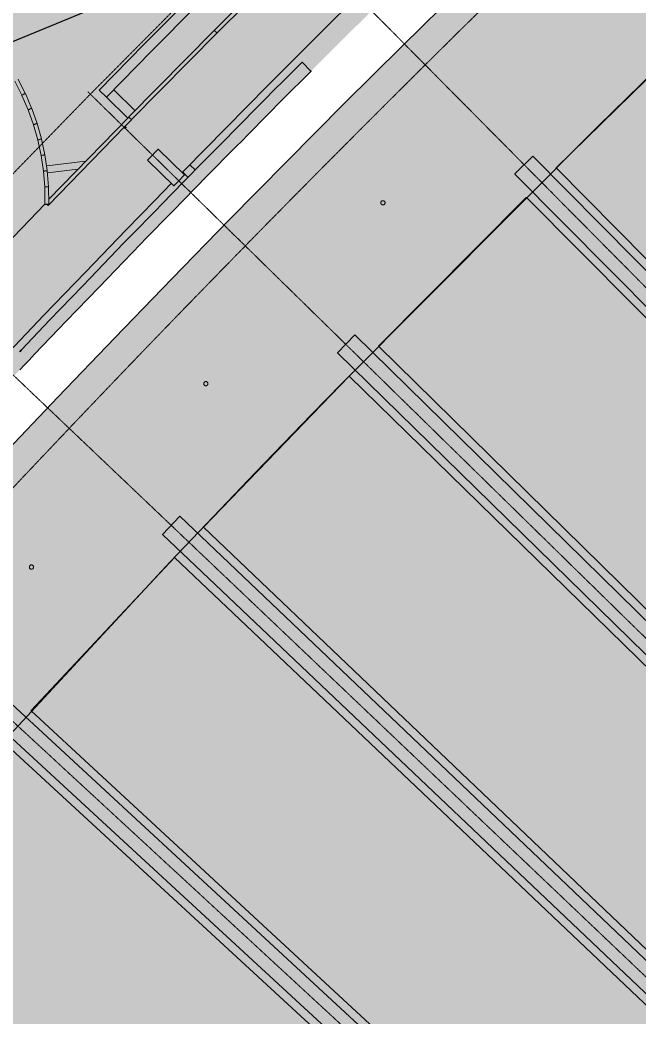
# Model space of a CAD drawing. Header units: millimetres. Extents: x -31757 to 121236, y -27283 to 59400.
# Drawn here: x 53707 to 61016, y 37704 to 49475 of the extents above; entities that cross this region are included whole.
import ezdxf

# ---------------------------------------------------------------- set-up
doc = ezdxf.new("R2010")
doc.units = ezdxf.units.MM
doc.linetypes.add('DASHDOT', pattern=[3.556, 2.54, -0.508, 0, -0.508])
doc.linetypes.add('PHANTOM', pattern=[6.35, 3.175, -0.635, 0.635, -0.635, 0.635, -0.635])
for name, color, linetype, lineweight in [('01_切断（構造・壁）', 7, 'Continuous', 35), ('02_切断（家具）', 8, 'Continuous', 18), ('06_部屋の色', 8, 'Continuous', 0), ('10_見えがかり', 7, 'Continuous', 13), ('11_見えがかり（家具）', 8, 'Continuous', 9), ('20_上部（屋根の外形・梁）', 8, 'PHANTOM', 9), ('40_通り芯', 1, 'DASHDOT', 9)]:
    doc.layers.add(name, color=color, linetype=linetype, lineweight=lineweight)

msp = doc.modelspace()

# ---------------------------------------------------------------- hatches: boundary and pattern name
at = {"layer": '01_切断（構造・壁）'}
for points in [[(53472, 45318), (53472, 45318), (53472, 45318), (53527, 45375), (53528, 45376), (53528, 45376), (53528, 45376), (53538, 45387), (53538, 45387), (53538, 45387), (53704, 45559), (53704, 45559), (53720, 45577), (53991, 45863), (54054, 45929), (54444, 46332), (54535, 46425), (54931, 46838), (55023, 46934), (55311, 47226), (55378, 47295), (55642, 47567), (55642, 47567), (55666, 47592), (55668, 47594), (55668, 47594), (55703, 47630), (55739, 47667), (55776, 47704), (55776, 47704), (55776, 47704), (56169, 48100), (56169, 48100), (56202, 48134), (56601, 48539), (56709, 48649), (56822, 48761), (57037, 48975), (57137, 48874), (57143, 48869), (57134, 48860), (56815, 48543), (56417, 48138), (56309, 48028), (56276, 47995), (56276, 47995), (55883, 47599), (55883, 47599), (55811, 47526), (55775, 47489), (55775, 47489), (55511, 47217), (55511, 47217), (55485, 47190), (55198, 46897), (55131, 46829), (54735, 46417), (54643, 46321), (54253, 45919), (54162, 45825), (53880, 45528), (53815, 45458), (53801, 45444), (53801, 45444), (53785, 45427), (53785, 45427), (53785, 45427), (53762, 45403), (53762, 45403), (53706, 45345), (53706, 45345), (53498, 45128), (53395, 45226), (53389, 45231)], [(55213, 47821), (55230, 47837), (55339, 47949), (55649, 47646), (55573, 47569), (55523, 47518)]]:
    msp.add_hatch(color=7, dxfattribs=at).paths.add_polyline_path(points)
at = {"layer": '02_切断（家具）'}
msp.add_hatch(color=8, dxfattribs=at).paths.add_polyline_path([(54958, 48200), (54958, 48199), (54957, 48199), (54957, 48198), (54957, 48198), (54956, 48197), (54956, 48197), (54955, 48196), (54955, 48196), (54954, 48196), (54953, 48196), (54952, 48195), (54952, 48195), (54951, 48195), (54951, 48195), (54950, 48195), (54949, 48195), (54948, 48195), (54948, 48195), (54947, 48195), (54947, 48195), (54946, 48196), (54946, 48196), (54945, 48196), (54944, 48196), (54944, 48197), (54943, 48197), (54943, 48198), (54943, 48198), (54942, 48199), (54942, 48199), (54941, 48200), (54941, 48200), (54941, 48201), (54940, 48201), (54940, 48202), (54940, 48202), (54940, 48203), (54940, 48204), (54940, 48205), (54940, 48205), (54940, 48206), (54940, 48207), (54940, 48207), (54940, 48208), (54940, 48209), (54941, 48209), (54941, 48210), (54941, 48210), (54942, 48211), (54942, 48211), (54942, 48212), (54943, 48212), (54943, 48213), (54944, 48213), (54944, 48213), (54945, 48214), (54946, 48214), (54946, 48214), (54947, 48214), (54947, 48215), (54948, 48215), (54949, 48215), (54950, 48215), (54950, 48215), (54951, 48215), (54951, 48215), (54952, 48215), (54953, 48214), (54953, 48214), (54954, 48214), (54955, 48214), (54955, 48213), (54956, 48213), (54956, 48213), (54957, 48212), (54957, 48212), (54957, 48211), (54958, 48211), (54958, 48210), (54958, 48210), (54959, 48209), (54959, 48209), (54959, 48208), (54959, 48207), (54960, 48206), (54960, 48206), (54960, 48205), (54960, 48205), (54960, 48204), (54960, 48203), (54959, 48202), (54959, 48202), (54959, 48201), (54959, 48201), (54958, 48200)])
at = {"layer": '06_部屋の色', "true_color": 0xf6e3a4}
h = msp.add_hatch(color=8, dxfattribs=at)
h.paths.add_polyline_path([(37122, 42081), (37461, 42485), (37800, 42888), (36072, 44349), (39235, 48988), (39431, 49277), (39323, 49374), (39317, 49379), (39497, 49643), (39611, 49541), (39796, 49811), (39687, 49908), (39681, 49914), (39862, 50178), (39976, 50075), (40010, 50125), (40041, 50171), (41256, 51954), (41149, 52052), (41143, 52058), (41324, 52323), (41429, 52225), (41436, 52219), (41622, 52490), (41515, 52589), (41509, 52595), (41690, 52860), (41802, 52756), (41822, 52784), (42461, 53722), (42490, 53764), (42586, 53896), (42600, 53915), (42604, 53920), (42709, 54046), (42719, 54058), (42788, 54137), (42790, 54139), (42852, 54249), (42854, 54252), (42854, 54252), (42856, 54255), (43006, 54495), (43009, 54498), (43180, 54719), (43182, 54722), (43373, 54925), (43377, 54928), (43586, 55112), (43590, 55115), (43816, 55278), (43818, 55279), (44025, 55400), (44061, 55421), (44278, 55521), (44318, 55540), (44544, 55619), (44585, 55633), (44818, 55690), (44860, 55700), (45097, 55735), (45140, 55741), (45141, 55741), (45145, 55741), (45427, 55755), (45483, 55755), (47818, 55755), (47818, 55903), (47818, 55907), (51414, 55906), (51414, 55760), (51414, 55754), (51454, 55754), (51466, 55754), (54574, 55754), (54614, 55754), (54615, 55754), (54622, 55754), (54623, 55753), (54625, 55753), (54626, 55753), (54921, 55738), (54925, 55738), (55214, 55694), (55218, 55693), (55501, 55620), (55505, 55619), (55779, 55518), (55782, 55516), (56045, 55389), (56049, 55387), (56297, 55233), (56300, 55231), (56532, 55053), (56533, 55052), (56745, 54854), (56751, 54848), (56772, 54826), (56777, 54821), (56821, 54775), (56992, 54598), (59428, 52068), (59747, 51737), (59781, 51701), (59794, 51688), (59792, 51686), (59686, 51582), (59788, 51476), (59791, 51473), (59705, 51389), (59196, 50899), (59144, 50848), (59044, 50950), (59038, 50957), (59034, 50953), (59034, 50953), (59033, 50952), (59030, 50949), (58743, 50667), (58402, 50335), (58400, 50333), (58394, 50327), (57903, 49840), (57893, 49829), (57459, 49402), (57564, 49297), (57567, 49294), (57503, 49231), (57154, 48880), (56803, 48531), (56319, 48038), (56154, 47872), (56046, 47978), (55702, 47632), (55696, 47625), (55514, 47438), (55619, 47335), (55623, 47332), (55471, 47175), (55131, 46829), (54643, 46321), (54162, 45825), (53815, 45458), (53743, 45383), (53638, 45483), (53633, 45488), (53421, 45268), (53528, 45166), (53531, 45163), (53479, 45109), (52997, 44595), (52522, 44093), (52296, 43849), (52190, 43948), (52185, 43952), (52072, 43830), (52068, 43826), (51743, 43480), (51738, 43475), (51736, 43472), (51731, 43467), (51730, 43466), (51273, 42967), (51269, 42963), (50788, 42443), (50778, 42432), (50471, 42092), (50464, 42085), (50123, 41712), (49662, 41198), (49653, 41188), (49653, 41188), (49652, 41187), (49194, 40681), (49189, 40674), (48872, 40316), (48867, 40311), (48535, 39939), (48530, 39933), (48073, 39411), (48066, 39403), (47609, 38885), (47437, 38687), (47550, 38589), (47552, 38587), (47406, 38418), (47074, 38038), (46616, 37502), (46165, 36979), (45852, 36609), (45591, 36302), (44601, 37139), (44292, 37400), (44790, 37987), (45303, 38587), (45805, 39171), (46310, 39752), (43445, 42248), (42931, 41656), (42419, 41062), (41910, 40467), (41390, 39854), (41350, 39806), (43641, 37870), (43190, 37334), (42701, 36749), (42376, 36358), (41893, 35774), (41891, 35772), (41888, 35772), (35948, 40658), (35946, 40662), (35947, 40665), (36615, 41474)])
h.paths.add_polyline_path([(52362, 48400), (52291, 48478), (52216, 48550), (52136, 48618), (52052, 48681), (51964, 48738), (51873, 48788), (51778, 48833), (51681, 48872), (51581, 48904), (51480, 48930), (51377, 48948), (51273, 48961), (51168, 48966), (51064, 48964), (50959, 48956), (50856, 48941), (50753, 48919), (50653, 48890), (50554, 48855), (50458, 48813), (50365, 48765), (50275, 48712), (50189, 48652), (50107, 48587), (50029, 48517), (49956, 48442), (49888, 48362), (49826, 48278), (49769, 48190), (49718, 48099), (49673, 48004), (49635, 47907), (49602, 47807), (49577, 47706), (49558, 47603), (49546, 47499), (49541, 47394), (49542, 47289), (49551, 47185), (49566, 47081), (49588, 46979), (49617, 46878), (49652, 46780), (49693, 46684), (49741, 46590), (49795, 46500), (49854, 46414), (49919, 46332), (49989, 46255), (50065, 46182), (50144, 46114), (50228, 46051), (50316, 45995), (50408, 45944), (50502, 45899), (50600, 45860), (50699, 45828), (50801, 45802), (50904, 45784), (51008, 45772), (51113, 45766), (51217, 45768), (51322, 45776), (51425, 45792), (51527, 45814), (51628, 45842), (51727, 45877), (51823, 45919), (51916, 45967), (52006, 46020), (52092, 46080), (52174, 46145), (52252, 46215), (52325, 46290), (52393, 46370), (52455, 46454), (52512, 46542), (52563, 46633), (52608, 46728), (52646, 46825), (52678, 46925), (52704, 47027), (52723, 47130), (52735, 47234), (52740, 47338), (52739, 47443), (52730, 47547), (52715, 47651), (52693, 47753), (52664, 47854), (52629, 47952), (52588, 48049), (52540, 48142), (52486, 48232), (52427, 48318)], flags=0)
at = {"layer": '10_見えがかり'}
for points in [[(40066, 29151), (40066, 29151), (40327, 28949), (40329, 28948), (40330, 28947), (40332, 28946), (40334, 28946), (40336, 28945), (40338, 28945), (40340, 28945), (40342, 28945), (40344, 28945), (40346, 28946), (40347, 28947), (40349, 28948), (40351, 28949), (40352, 28950), (40354, 28951), (40355, 28953), (40883, 29633), (41480, 30395), (42081, 31154), (42685, 31911), (43293, 32664), (43904, 33415), (44519, 34163), (45137, 34908), (45759, 35650), (46384, 36389), (47013, 37125), (47646, 37858), (48281, 38588), (48921, 39316), (49563, 40040), (50209, 40761), (50859, 41479), (51511, 42194), (52168, 42906), (52827, 43614), (53490, 44320), (54156, 45023), (54826, 45722), (55498, 46418), (56174, 47111), (56854, 47801), (57536, 48488), (58222, 49171), (58911, 49851), (59603, 50528), (60299, 51202), (60375, 51275), (60376, 51276), (60377, 51278), (60378, 51279), (60379, 51281), (60380, 51283), (60381, 51285), (60381, 51287), (60381, 51289), (60381, 51291), (60381, 51293), (60380, 51295), (60380, 51297), (60379, 51298), (60378, 51300), (60377, 51302), (60375, 51303), (60147, 51541), (60146, 51541), (60147, 51541), (60833, 52200), (61524, 52855), (62217, 53507), (62913, 54156), (63612, 54802), (64314, 55445), (65019, 56084), (65020, 56084), (65020, 56084), (65254, 55824), (66795, 54117), (66795, 54117), (75538, 44429), (75538, 44429), (75538, 44428), (75105, 44024), (75105, 44024), (73057, 42143), (73057, 42142), (71041, 40229), (71040, 40228), (69052, 38285), (69052, 38285), (67092, 36313), (67092, 36313), (65161, 34313), (65161, 34312), (63260, 32284), (63260, 32284), (61388, 30228), (61388, 30228), (59547, 28144), (59547, 28144), (57737, 26034), (57737, 26034), (55957, 23898), (55957, 23898), (54209, 21736), (54209, 21735), (52493, 19548), (52493, 19548), (50809, 17336), (50809, 17335), (49158, 15099), (49158, 15099), (47539, 12838), (47539, 12838), (45954, 10554), (45954, 10554), (44402, 8247), (44402, 8246), (42885, 5917), (42885, 5917), (41401, 3566), (41401, 3565), (40434, 2048), (40433, 2047), (40433, 2048), (34030, 4749), (34030, 4749), (26700, 7844), (26699, 7844), (26031, 8157), (26030, 8157), (26026, 8159), (26026, 8160), (26026, 8160), (26672, 9168), (26673, 9169), (28072, 11401), (28073, 11403), (28074, 11405), (28074, 11407), (28075, 11409), (28075, 11411), (28075, 11413), (28075, 11415), (28075, 11417), (28074, 11418), (28073, 11420), (28072, 11422), (28071, 11424), (28070, 11425), (28069, 11427), (28067, 11428), (28066, 11429), (27873, 11548), (27872, 11549), (27872, 11549), (28386, 12376), (28904, 13200), (29426, 14022), (29952, 14842), (30481, 15659), (31015, 16474), (31552, 17286), (32093, 18095), (32638, 18902), (33187, 19707), (33740, 20509), (34296, 21308), (34856, 22104), (35420, 22898), (35988, 23689), (36559, 24478), (37134, 25264), (37713, 26047), (38296, 26827), (38882, 27604), (39472, 28379), (40065, 29151)], [(42366, 53852), (42480, 54008), (42604, 54157), (42665, 54227), (42723, 54330), (42882, 54582), (43064, 54818), (43268, 55035), (43491, 55231), (43733, 55406), (43990, 55556), (44261, 55681), (44542, 55779), (44831, 55850), (45113, 55891), (45126, 55893), (45424, 55907), (47816, 55907), (52851, 55906), (53008, 55906), (53241, 55906), (54358, 55906), (54625, 55906), (54627, 55905), (55041, 55905), (55251, 55873), (55555, 55795), (55851, 55687), (56133, 55549), (56401, 55384), (56651, 55193), (56880, 54978), (60016, 51721), (59994, 51700), (60382, 51297), (60274, 51192), (59901, 51580), (59829, 51510), (59705, 51389), (59196, 50899), (58999, 50706), (58850, 50558), (58501, 50219), (58000, 49721), (57503, 49231), (57154, 48880), (57143, 48869), (56815, 48543), (56309, 48028), (56153, 47870), (55811, 47526), (55485, 47190), (55131, 46829), (54643, 46321), (54162, 45825), (53815, 45458), (53606, 45241), (53533, 45164), (53479, 45109), (52997, 44595), (52522, 44093), (52294, 43847), (52179, 43722), (51847, 43369), (51381, 42860), (50890, 42330), (50577, 41983), (50235, 41610), (49818, 41144), (49765, 41085), (49302, 40573), (48967, 40194), (48644, 39833), (48180, 39303), (47723, 38785), (47553, 38588), (47393, 38403), (47074, 38038), (46616, 37502), (46165, 36979), (45839, 36593), (45535, 36238), (45072, 35683), (44616, 35142), (44319, 34781), (43995, 34393), (43550, 33847), (43111, 33314), (42801, 32928), (42488, 32544), (42054, 31998), (41611, 31448), (41311, 31065), (41008, 30685), (40574, 30127), (40138, 29571), (39909, 29272), (39892, 29286), (39873, 29261), (32762, 34756), (32609, 34883), (32464, 35020), (32328, 35165), (32203, 35320), (32087, 35482), (31983, 35652), (31890, 35828), (31809, 36010), (31740, 36196), (31683, 36387), (31639, 36581), (31608, 36778), (31590, 36976), (31584, 37175), (31592, 37374), (31613, 37572), (31647, 37769), (31694, 37962), (31753, 38152), (31825, 38338), (31896, 38491), (32119, 38816), (32136, 38844), (35925, 44403), (36028, 44554), (36318, 44979), (36378, 45067), (36525, 45283), (37697, 47002), (39118, 49087), (39858, 50173), (39863, 50180), (40319, 50849), (40623, 51295), (40989, 51832), (41141, 52056), (41298, 52285)]]:
    msp.add_hatch(color=8, dxfattribs=at).paths.add_polyline_path(points)

# ---------------------------------------------------------------- linework, layer by layer
at = {"layer": '01_切断（構造・壁）'}
for points in [[(53704, 45559), (53720, 45577), (53991, 45863), (54054, 45929), (54444, 46332), (54535, 46425), (54931, 46838), (55023, 46934), (55311, 47226), (55378, 47295), (55642, 47567), (55642, 47567), (55666, 47592), (55668, 47594), (55668, 47594), (55703, 47630), (55739, 47667), (55776, 47704), (55776, 47704), (55776, 47704), (56169, 48100), (56169, 48100), (56202, 48134), (56601, 48539), (56709, 48649), (56822, 48761), (57037, 48975), (57137, 48874), (57143, 48869), (57134, 48860), (56815, 48543), (56417, 48138), (56309, 48028), (56276, 47995), (56276, 47995), (55883, 47599), (55883, 47599), (55811, 47526), (55775, 47489), (55775, 47489), (55511, 47217), (55511, 47217), (55485, 47190), (55198, 46897), (55131, 46829), (54735, 46417), (54643, 46321), (54253, 45919), (54162, 45825), (53880, 45528), (53815, 45458), (53801, 45444), (53801, 45444), (53785, 45427), (53785, 45427), (53785, 45427), (53762, 45403), (53762, 45403), (53706, 45345)], [(55213, 47821), (55230, 47837), (55339, 47949), (55649, 47646), (55573, 47569), (55523, 47518), (55213, 47821)]]:
    msp.add_lwpolyline(points, dxfattribs=at)
at = {"layer": '02_切断（家具）'}
msp.add_lwpolyline([(54958, 48200), (54958, 48199), (54957, 48199), (54957, 48198), (54957, 48198), (54956, 48197), (54956, 48197), (54955, 48196), (54955, 48196), (54954, 48196), (54953, 48196), (54952, 48195), (54952, 48195), (54951, 48195), (54951, 48195), (54950, 48195), (54949, 48195), (54948, 48195), (54948, 48195), (54947, 48195), (54947, 48195), (54946, 48196), (54946, 48196), (54945, 48196), (54944, 48196), (54944, 48197), (54943, 48197), (54943, 48198), (54943, 48198), (54942, 48199), (54942, 48199), (54941, 48200), (54941, 48200), (54941, 48201), (54940, 48201), (54940, 48202), (54940, 48202), (54940, 48203), (54940, 48204), (54940, 48205), (54940, 48205), (54940, 48206), (54940, 48207), (54940, 48207), (54940, 48208), (54940, 48209), (54941, 48209), (54941, 48210), (54941, 48210), (54942, 48211), (54942, 48211), (54942, 48212), (54943, 48212), (54943, 48213), (54944, 48213), (54944, 48213), (54945, 48214), (54946, 48214), (54946, 48214), (54947, 48214), (54947, 48215), (54948, 48215), (54949, 48215), (54950, 48215), (54950, 48215), (54951, 48215), (54951, 48215), (54952, 48215), (54953, 48214), (54953, 48214), (54954, 48214), (54955, 48214), (54955, 48213), (54956, 48213), (54956, 48213), (54957, 48212), (54957, 48212), (54957, 48211), (54958, 48211), (54958, 48210), (54958, 48210), (54959, 48209), (54959, 48209), (54959, 48208), (54959, 48207), (54960, 48206), (54960, 48206), (54960, 48205), (54960, 48205), (54960, 48204), (54960, 48203), (54959, 48202), (54959, 48202), (54959, 48201), (54959, 48201), (54958, 48200), (54958, 48200)], dxfattribs=at)
at = {"layer": '10_見えがかり'}
for points in [[(47013, 37125), (47646, 37858), (48281, 38588), (48921, 39316), (49563, 40040), (50209, 40761), (50859, 41479), (51511, 42194), (52168, 42906), (52827, 43614), (53490, 44320), (54156, 45023), (54826, 45722), (55498, 46418), (56174, 47111), (56854, 47801), (57536, 48488), (58222, 49171), (58911, 49851)], [(47013, 37125), (47646, 37858), (48281, 38588), (48921, 39316), (49563, 40040), (50209, 40761), (50859, 41479), (51511, 42194), (52168, 42906), (52827, 43614), (53490, 44320), (54156, 45023), (54826, 45722), (55498, 46418), (56174, 47111), (56854, 47801), (57536, 48488), (58222, 49171), (58911, 49851)], [(68250, 39425), (60037, 47728), (60037, 47728), (60036, 47729), (60037, 47729), (61807, 49459)], [(61207, 48880), (60539, 48227), (60539, 48226), (57507, 45183), (57507, 45183), (57149, 44816), (57149, 44816), (56483, 44128), (56483, 44128), (55821, 43436), (55821, 43436), (55482, 43078), (55482, 43078), (52548, 39918), (52548, 39917), (51919, 39222), (51919, 39222), (51280, 38509), (51280, 38509), (50665, 37816), (50665, 37816), (47842, 34550)], [(59549, 47657), (59550, 47657), (59760, 47866), (59761, 47866), (59761, 47866), (59761, 47866), (68162, 39382), (68162, 39381), (68162, 39381), (67964, 39184), (67963, 39184), (67963, 39184), (59550, 47656), (59550, 47657), (59549, 47657)], [(66274, 37441), (57940, 45623), (57939, 45623), (57939, 45624), (57939, 45624), (59684, 47380), (59685, 47380), (59685, 47380), (59686, 47379), (67919, 39097)], [(57969, 47323), (57970, 47326), (57971, 47329), (57973, 47332), (57975, 47334), (57977, 47336), (57980, 47338), (57983, 47339), (57986, 47340), (57990, 47341), (57993, 47341), (57996, 47341), (58000, 47340), (58003, 47339), (58006, 47337), (58008, 47336), (58010, 47334), (58012, 47331), (58014, 47329), (58016, 47326), (58017, 47322), (58017, 47319), (58017, 47316), (58017, 47312), (58016, 47309), (58015, 47306), (58014, 47303), (58012, 47301), (58008, 47296), (58002, 47293), (57999, 47292), (57995, 47291), (57992, 47291), (57988, 47291), (57985, 47292), (57982, 47293), (57979, 47295), (57977, 47297), (57975, 47299), (57973, 47301), (57971, 47304), (57969, 47307), (57968, 47310), (57968, 47313), (57967, 47317), (57968, 47320), (57969, 47323)], [(57453, 45545), (57454, 45545), (57661, 45757), (57661, 45757), (57662, 45757), (57662, 45757), (66186, 37396), (66186, 37396), (66186, 37396), (65991, 37196), (65991, 37196), (65990, 37196), (57454, 45544), (57454, 45544), (57453, 45545)], [(64326, 35429), (55874, 43487), (55873, 43488), (55873, 43488), (55873, 43489), (57592, 45270), (57593, 45270), (57593, 45270), (57594, 45269), (65947, 37108)], [(55878, 45188), (55879, 45191), (55880, 45194), (55882, 45197), (55884, 45199), (55886, 45201), (55889, 45203), (55892, 45204), (55895, 45205), (55899, 45206), (55902, 45206), (55905, 45206), (55909, 45205), (55912, 45204), (55915, 45202), (55917, 45201), (55919, 45199), (55921, 45196), (55923, 45194), (55925, 45191), (55926, 45187), (55926, 45184), (55926, 45180), (55926, 45177), (55925, 45174), (55924, 45171), (55923, 45168), (55921, 45166), (55917, 45161), (55911, 45158), (55908, 45157), (55904, 45156), (55901, 45156), (55897, 45156), (55894, 45157), (55891, 45158), (55888, 45160), (55886, 45162), (55884, 45164), (55882, 45166), (55880, 45169), (55878, 45172), (55877, 45175), (55877, 45178), (55876, 45182), (55877, 45185), (55878, 45188)], [(55388, 43402), (55389, 43402), (55593, 43617), (55593, 43618), (55594, 43617), (55594, 43617), (64240, 35382), (64240, 35382), (64240, 35382), (64047, 35179), (64047, 35179), (64047, 35179), (55389, 43401), (55389, 43402), (55388, 43402)], [(62409, 33388), (53840, 41321), (53839, 41322), (53838, 41323), (53839, 41323), (55531, 43129), (55532, 43129), (55532, 43129), (55533, 43128), (64005, 35090)], [(53820, 43027), (53821, 43029), (53823, 43032), (53825, 43034), (53827, 43036), (53830, 43038), (53833, 43040), (53836, 43041), (53840, 43041), (53843, 43041), (53847, 43041), (53850, 43040), (53853, 43039), (53856, 43038), (53858, 43036), (53860, 43034), (53862, 43032), (53864, 43029), (53866, 43026), (53867, 43023), (53867, 43019), (53868, 43016), (53867, 43012), (53867, 43009), (53865, 43006), (53864, 43003), (53862, 43001), (53858, 42997), (53852, 42993), (53849, 42992), (53845, 42992), (53842, 42991), (53839, 42992), (53835, 42992), (53832, 42994), (53830, 42995), (53827, 42997), (53825, 42999), (53823, 43001), (53821, 43004), (53819, 43007), (53818, 43010), (53818, 43014), (53818, 43017), (53818, 43020), (53819, 43024), (53820, 43027)], [(53355, 41229), (53355, 41230), (53557, 41448), (53557, 41448), (53557, 41448), (62322, 33340), (62323, 33340), (62323, 33340), (62323, 33339), (62133, 33134), (62133, 33134), (62133, 33134), (53356, 41229), (53355, 41229), (53355, 41229)], [(60521, 31319), (51837, 39126), (51836, 39127), (51836, 39128), (51836, 39128), (53502, 40958), (53502, 40959), (53503, 40959), (53504, 40958), (62092, 33045)]]:
    msp.add_lwpolyline(points, dxfattribs=at)
at = {"layer": '11_見えがかり（家具）'}
for points in [[(56003, 49354), (57692, 51033), (57694, 51030), (57697, 51027), (57699, 51025), (57702, 51022), (57703, 51021), (57705, 51019), (57707, 51017), (57710, 51014), (57713, 51011), (57715, 51009), (57718, 51006), (57721, 51003), (57723, 51001), (57083, 50365)], [(55260, 49105), (54728, 48564), (54642, 48648), (55174, 49189), (55709, 49728), (56245, 50266), (56784, 50801), (56868, 50716), (56330, 50181), (55794, 49644), (55260, 49105)], [(57073, 50355), (56035, 49322)], [(57620, 49684), (57333, 49401), (56984, 49050), (56633, 48700), (56138, 48197), (55652, 47706), (55622, 47676)], [(54993, 48330), (56001, 49352), (56004, 49350), (56007, 49347), (56009, 49344), (56015, 49339), (56017, 49336), (56020, 49334), (56023, 49331), (56025, 49328), (56028, 49326), (56031, 49323), (56034, 49321), (55025, 48299)], [(53684, 48775), (53770, 48607), (53766, 48605), (53763, 48604), (53760, 48602), (53756, 48600), (53750, 48597), (53746, 48595), (53743, 48593), (53740, 48592), (53730, 48586), (53645, 48751)], [(54814, 48649), (55063, 48405)], [(53771, 48605), (53845, 48432), (53842, 48431), (53838, 48429), (53835, 48428), (53832, 48426), (53828, 48425), (53821, 48422), (53818, 48420), (53814, 48419), (53811, 48417), (53807, 48416), (53804, 48414), (53730, 48585)], [(54978, 48318), (54729, 48563)], [(53846, 48430), (53909, 48253), (53902, 48251), (53899, 48249), (53892, 48247), (53888, 48246), (53881, 48243), (53877, 48242), (53874, 48241), (53870, 48239), (53867, 48238), (53805, 48413)], [(54049, 47358), (54991, 48329), (54994, 48326), (54995, 48325), (54996, 48324), (55002, 48318), (55005, 48316), (55010, 48311), (55010, 48310), (55013, 48308), (55018, 48303), (55021, 48300), (55023, 48297), (54942, 48214)], [(53910, 48251), (53961, 48070), (53959, 48069), (53956, 48069), (53954, 48068), (53947, 48066), (53936, 48063), (53933, 48062), (53929, 48061), (53925, 48060), (53924, 48059), (53922, 48059), (53918, 48058), (53867, 48236)], [(54941, 48212), (54041, 47286), (54038, 47289), (54036, 47291), (54033, 47294), (54030, 47296), (54028, 47299), (54028, 47299), (54027, 47300)], [(53962, 48068), (54001, 47884), (53998, 47883), (53994, 47883), (53990, 47882), (53987, 47881), (53983, 47880), (53976, 47879), (53974, 47878), (53972, 47878), (53965, 47876), (53961, 47875), (53957, 47875), (53918, 48056)], [(54002, 47882), (54029, 47696), (54022, 47695), (54018, 47694), (54014, 47694), (53999, 47692), (53996, 47691), (53992, 47690), (53985, 47689), (53958, 47873)], [(54023, 47751), (54481, 47806)], [(54029, 47694), (54045, 47506), (54041, 47506), (54037, 47506), (54033, 47505), (54030, 47505), (54026, 47505), (54018, 47504), (54015, 47504), (54011, 47504), (54003, 47503), (54000, 47503), (53985, 47687)], [(54392, 47715), (54033, 47672)], [(55690, 47620), (55629, 47680)], [(55714, 47766), (55775, 47706)], [(55494, 47543), (55299, 47343), (54959, 46996), (54480, 46498), (53989, 45991), (53641, 45624), (53527, 45505)], [(54045, 47504), (54047, 47302), (54044, 47302), (54040, 47302), (54036, 47302), (54032, 47302), (54029, 47302), (54021, 47302), (54017, 47302), (54014, 47301), (54010, 47301), (54008, 47301), (54006, 47301), (54002, 47301), (54000, 47501)], [(51356, 44512), (51692, 44875), (52168, 45378), (52652, 45893), (52991, 46247), (53339, 46614), (53824, 47114), (54002, 47299)], [(54029, 47295), (54025, 47295), (54022, 47295), (54017, 47295), (54015, 47295), (54010, 47295), (54010, 47297), (54010, 47299)]]:
    msp.add_lwpolyline(points, dxfattribs=at)
at = {"layer": '20_上部（屋根の外形・梁）'}
msp.add_lwpolyline([(56683, 50758), (54543, 48604), (54542, 48604), (53484, 47515), (53484, 47515), (52433, 46418), (52433, 46418), (50356, 44202), (50356, 44202), (48312, 41956), (48311, 41955), (46300, 39680)], dxfattribs=at)
at = {"layer": '40_通り芯'}
for points in [[(70320, 37015), (56660, 50791)], [(53497, 43817), (53843, 44184), (54190, 44550), (54537, 44915), (54886, 45280), (55235, 45643), (55586, 46006), (55937, 46367), (56289, 46728), (56642, 47088), (56996, 47447), (57351, 47805), (57707, 48163), (58063, 48519), (58421, 48875), (58779, 49230), (59138, 49584)], [(68370, 35053), (54509, 48627)], [(66462, 33076), (52404, 46446)], [(64583, 31071), (50332, 44234)]]:
    msp.add_lwpolyline(points, dxfattribs=at)
at = {"layer": '45_吹抜'}
msp.add_lwpolyline([(59741, 51743), (52145, 48611)], dxfattribs=at)

doc.saveas('drawing.dxf')
